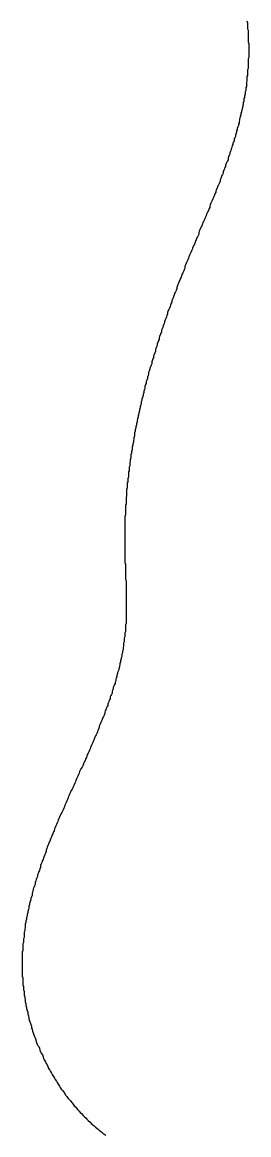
# Model space of a CAD drawing. Header units: millimetres. Extents: x 289 to 9778, y -894 to 6380.
# Drawn here: x 7083.97 to 7087.68, y 804.31 to 822.52 of the extents above; entities that cross this region are included whole.
import ezdxf

# ---------------------------------------------------------------- set-up
doc = ezdxf.new("R2010")
doc.units = ezdxf.units.MM
doc.layers.add('DRAW', color=7, linetype='Continuous')

msp = doc.modelspace()

# ---------------------------------------------------------------- linework, layer by layer
at = {"layer": 'DRAW'}
msp.add_polyline3d([(7087.65, 822.538, 0), (7087.66, 822.508, 0), (7087.66, 822.488, 0), (7087.66, 822.458, 0), (7087.66, 822.438, 0), (7087.66, 822.408, 0), (7087.67, 822.388, 0), (7087.67, 822.368, 0), (7087.67, 822.338, 0), (7087.67, 822.318, 0), (7087.67, 822.288, 0), (7087.67, 822.268, 0), (7087.67, 822.238, 0), (7087.67, 822.218, 0), (7087.67, 822.198, 0), (7087.68, 822.168, 0), (7087.68, 822.148, 0), (7087.68, 822.128, 0), (7087.68, 822.098, 0), (7087.68, 822.078, 0), (7087.68, 822.058, 0), (7087.68, 822.028, 0), (7087.68, 822.008, 0), (7087.68, 821.988, 0), (7087.68, 821.968, 0), (7087.68, 821.938, 0), (7087.67, 821.918, 0), (7087.67, 821.898, 0), (7087.67, 821.868, 0), (7087.67, 821.848, 0), (7087.67, 821.828, 0), (7087.67, 821.808, 0), (7087.67, 821.778, 0), (7087.67, 821.758, 0), (7087.66, 821.738, 0), (7087.66, 821.718, 0), (7087.66, 821.688, 0), (7087.66, 821.668, 0), (7087.66, 821.648, 0), (7087.65, 821.628, 0), (7087.65, 821.598, 0), (7087.65, 821.578, 0), (7087.65, 821.558, 0), (7087.64, 821.538, 0), (7087.64, 821.518, 0), (7087.64, 821.488, 0), (7087.64, 821.468, 0), (7087.63, 821.448, 0), (7087.63, 821.428, 0), (7087.63, 821.398, 0), (7087.62, 821.378, 0), (7087.62, 821.358, 0), (7087.62, 821.338, 0), (7087.61, 821.308, 0), (7087.61, 821.288, 0), (7087.6, 821.268, 0), (7087.6, 821.248, 0), (7087.6, 821.228, 0), (7087.59, 821.198, 0), (7087.59, 821.178, 0), (7087.58, 821.158, 0), (7087.58, 821.138, 0), (7087.57, 821.108, 0), (7087.57, 821.088, 0), (7087.56, 821.068, 0), (7087.56, 821.048, 0), (7087.55, 821.028, 0), (7087.55, 820.998, 0), (7087.54, 820.978, 0), (7087.54, 820.958, 0), (7087.53, 820.938, 0), (7087.53, 820.918, 0), (7087.52, 820.888, 0), (7087.52, 820.868, 0), (7087.51, 820.848, 0), (7087.51, 820.828, 0), (7087.5, 820.808, 0), (7087.49, 820.778, 0), (7087.49, 820.758, 0), (7087.48, 820.738, 0), (7087.48, 820.718, 0), (7087.47, 820.688, 0), (7087.46, 820.668, 0), (7087.46, 820.648, 0), (7087.45, 820.628, 0), (7087.44, 820.608, 0), (7087.44, 820.578, 0), (7087.43, 820.558, 0), (7087.42, 820.538, 0), (7087.42, 820.518, 0), (7087.41, 820.498, 0), (7087.4, 820.468, 0), (7087.39, 820.448, 0), (7087.39, 820.428, 0), (7087.38, 820.408, 0), (7087.37, 820.378, 0), (7087.37, 820.358, 0), (7087.36, 820.338, 0), (7087.35, 820.318, 0), (7087.34, 820.298, 0), (7087.34, 820.268, 0), (7087.33, 820.248, 0), (7087.32, 820.228, 0), (7087.31, 820.208, 0), (7087.3, 820.178, 0), (7087.3, 820.158, 0), (7087.29, 820.138, 0), (7087.28, 820.118, 0), (7087.27, 820.098, 0), (7087.26, 820.068, 0), (7087.26, 820.048, 0), (7087.25, 820.028, 0), (7087.24, 820.008, 0), (7087.23, 819.978, 0), (7087.22, 819.958, 0), (7087.21, 819.938, 0), (7087.21, 819.918, 0), (7087.2, 819.888, 0), (7087.19, 819.868, 0), (7087.18, 819.848, 0), (7087.17, 819.828, 0), (7087.16, 819.808, 0), (7087.15, 819.778, 0), (7087.14, 819.758, 0), (7087.14, 819.738, 0), (7087.13, 819.718, 0), (7087.12, 819.688, 0), (7087.11, 819.668, 0), (7087.1, 819.648, 0), (7087.09, 819.628, 0), (7087.08, 819.598, 0), (7087.07, 819.578, 0), (7087.06, 819.558, 0), (7087.05, 819.528, 0), (7087.04, 819.508, 0), (7087.04, 819.488, 0), (7087.03, 819.468, 0), (7087.02, 819.438, 0), (7087.01, 819.418, 0), (7087, 819.398, 0), (7086.99, 819.378, 0), (7086.98, 819.348, 0), (7086.97, 819.328, 0), (7086.96, 819.308, 0), (7086.95, 819.278, 0), (7086.94, 819.258, 0), (7086.93, 819.238, 0), (7086.92, 819.218, 0), (7086.91, 819.188, 0), (7086.9, 819.168, 0), (7086.89, 819.148, 0), (7086.88, 819.118, 0), (7086.87, 819.098, 0), (7086.86, 819.078, 0), (7086.86, 819.048, 0), (7086.85, 819.028, 0), (7086.84, 819.008, 0), (7086.83, 818.988, 0), (7086.82, 818.958, 0), (7086.81, 818.938, 0), (7086.8, 818.918, 0), (7086.79, 818.888, 0), (7086.78, 818.868, 0), (7086.77, 818.848, 0), (7086.76, 818.818, 0), (7086.75, 818.798, 0), (7086.74, 818.778, 0), (7086.73, 818.748, 0), (7086.72, 818.728, 0), (7086.71, 818.708, 0), (7086.7, 818.678, 0), (7086.69, 818.658, 0), (7086.68, 818.628, 0), (7086.67, 818.608, 0), (7086.66, 818.588, 0), (7086.65, 818.558, 0), (7086.64, 818.538, 0), (7086.63, 818.518, 0), (7086.63, 818.488, 0), (7086.62, 818.468, 0), (7086.61, 818.438, 0), (7086.6, 818.418, 0), (7086.59, 818.398, 0), (7086.58, 818.368, 0), (7086.57, 818.348, 0), (7086.56, 818.328, 0), (7086.55, 818.298, 0), (7086.54, 818.278, 0), (7086.53, 818.248, 0), (7086.52, 818.228, 0), (7086.51, 818.208, 0), (7086.5, 818.178, 0), (7086.5, 818.158, 0), (7086.49, 818.128, 0), (7086.48, 818.108, 0), (7086.47, 818.088, 0), (7086.46, 818.058, 0), (7086.45, 818.038, 0), (7086.44, 818.008, 0), (7086.43, 817.988, 0), (7086.42, 817.958, 0), (7086.42, 817.938, 0), (7086.41, 817.918, 0), (7086.4, 817.888, 0), (7086.39, 817.868, 0), (7086.38, 817.838, 0), (7086.37, 817.818, 0), (7086.36, 817.798, 0), (7086.35, 817.768, 0), (7086.35, 817.748, 0), (7086.34, 817.718, 0), (7086.33, 817.698, 0), (7086.32, 817.668, 0), (7086.31, 817.648, 0), (7086.3, 817.618, 0), (7086.3, 817.598, 0), (7086.29, 817.578, 0), (7086.28, 817.548, 0), (7086.27, 817.528, 0), (7086.26, 817.498, 0), (7086.25, 817.478, 0), (7086.25, 817.448, 0), (7086.24, 817.428, 0), (7086.23, 817.398, 0), (7086.22, 817.378, 0), (7086.21, 817.358, 0), (7086.21, 817.328, 0), (7086.2, 817.308, 0), (7086.19, 817.278, 0), (7086.18, 817.258, 0), (7086.18, 817.228, 0), (7086.17, 817.208, 0), (7086.16, 817.178, 0), (7086.15, 817.158, 0), (7086.15, 817.128, 0), (7086.14, 817.108, 0), (7086.13, 817.078, 0), (7086.12, 817.058, 0), (7086.12, 817.028, 0), (7086.11, 817.008, 0), (7086.1, 816.978, 0), (7086.09, 816.958, 0), (7086.09, 816.928, 0), (7086.08, 816.908, 0), (7086.07, 816.878, 0), (7086.06, 816.858, 0), (7086.06, 816.838, 0), (7086.05, 816.808, 0), (7086.04, 816.788, 0), (7086.04, 816.758, 0), (7086.03, 816.738, 0), (7086.02, 816.708, 0), (7086.02, 816.688, 0), (7086.01, 816.658, 0), (7086, 816.638, 0), (7086, 816.608, 0), (7085.99, 816.588, 0), (7085.98, 816.558, 0), (7085.98, 816.528, 0), (7085.97, 816.508, 0), (7085.96, 816.478, 0), (7085.96, 816.458, 0), (7085.95, 816.428, 0), (7085.95, 816.408, 0), (7085.94, 816.378, 0), (7085.93, 816.358, 0), (7085.93, 816.328, 0), (7085.92, 816.308, 0), (7085.92, 816.278, 0), (7085.91, 816.258, 0), (7085.9, 816.228, 0), (7085.9, 816.208, 0), (7085.89, 816.178, 0), (7085.89, 816.158, 0), (7085.88, 816.128, 0), (7085.88, 816.108, 0), (7085.87, 816.078, 0), (7085.87, 816.058, 0), (7085.86, 816.028, 0), (7085.85, 815.998, 0), (7085.85, 815.978, 0), (7085.84, 815.948, 0), (7085.84, 815.928, 0), (7085.83, 815.898, 0), (7085.83, 815.878, 0), (7085.82, 815.848, 0), (7085.82, 815.828, 0), (7085.81, 815.798, 0), (7085.81, 815.778, 0), (7085.81, 815.748, 0), (7085.8, 815.718, 0), (7085.8, 815.698, 0), (7085.79, 815.668, 0), (7085.79, 815.648, 0), (7085.78, 815.618, 0), (7085.78, 815.598, 0), (7085.77, 815.568, 0), (7085.77, 815.538, 0), (7085.77, 815.518, 0), (7085.76, 815.488, 0), (7085.76, 815.468, 0), (7085.75, 815.438, 0), (7085.75, 815.418, 0), (7085.75, 815.388, 0), (7085.74, 815.358, 0), (7085.74, 815.338, 0), (7085.73, 815.308, 0), (7085.73, 815.288, 0), (7085.73, 815.258, 0), (7085.72, 815.238, 0), (7085.72, 815.208, 0), (7085.72, 815.178, 0), (7085.71, 815.158, 0), (7085.71, 815.128, 0), (7085.71, 815.108, 0), (7085.71, 815.078, 0), (7085.7, 815.048, 0), (7085.7, 815.028, 0), (7085.7, 814.998, 0), (7085.69, 814.978, 0), (7085.69, 814.948, 0), (7085.69, 814.918, 0), (7085.69, 814.898, 0), (7085.68, 814.868, 0), (7085.68, 814.848, 0), (7085.68, 814.818, 0), (7085.68, 814.788, 0), (7085.68, 814.768, 0), (7085.67, 814.738, 0), (7085.67, 814.718, 0), (7085.67, 814.688, 0), (7085.67, 814.658, 0), (7085.67, 814.638, 0), (7085.66, 814.608, 0), (7085.66, 814.588, 0), (7085.66, 814.558, 0), (7085.66, 814.528, 0), (7085.66, 814.508, 0), (7085.66, 814.478, 0), (7085.66, 814.458, 0), (7085.65, 814.428, 0), (7085.65, 814.398, 0), (7085.65, 814.378, 0), (7085.65, 814.348, 0), (7085.65, 814.318, 0), (7085.65, 814.298, 0), (7085.65, 814.268, 0), (7085.65, 814.248, 0), (7085.65, 814.218, 0), (7085.65, 814.188, 0), (7085.65, 814.168, 0), (7085.65, 814.138, 0), (7085.65, 814.108, 0), (7085.65, 814.088, 0), (7085.65, 814.058, 0), (7085.65, 814.038, 0), (7085.65, 814.008, 0), (7085.65, 813.978, 0), (7085.65, 813.958, 0), (7085.65, 813.928, 0), (7085.65, 813.908, 0), (7085.65, 813.878, 0), (7085.65, 813.848, 0), (7085.65, 813.828, 0), (7085.65, 813.798, 0), (7085.65, 813.778, 0), (7085.65, 813.748, 0), (7085.65, 813.728, 0), (7085.65, 813.698, 0), (7085.65, 813.678, 0), (7085.66, 813.648, 0), (7085.66, 813.618, 0), (7085.66, 813.598, 0), (7085.66, 813.568, 0), (7085.66, 813.548, 0), (7085.66, 813.518, 0), (7085.66, 813.498, 0), (7085.66, 813.478, 0), (7085.66, 813.448, 0), (7085.66, 813.428, 0), (7085.66, 813.398, 0), (7085.67, 813.378, 0), (7085.67, 813.348, 0), (7085.67, 813.328, 0), (7085.67, 813.298, 0), (7085.67, 813.278, 0), (7085.67, 813.258, 0), (7085.67, 813.228, 0), (7085.67, 813.208, 0), (7085.67, 813.178, 0), (7085.67, 813.158, 0), (7085.67, 813.138, 0), (7085.67, 813.108, 0), (7085.67, 813.088, 0), (7085.67, 813.068, 0), (7085.67, 813.038, 0), (7085.67, 813.018, 0), (7085.67, 812.998, 0), (7085.67, 812.968, 0), (7085.67, 812.948, 0), (7085.67, 812.928, 0), (7085.67, 812.898, 0), (7085.67, 812.878, 0), (7085.67, 812.858, 0), (7085.67, 812.838, 0), (7085.67, 812.808, 0), (7085.67, 812.788, 0), (7085.67, 812.768, 0), (7085.67, 812.748, 0), (7085.67, 812.718, 0), (7085.67, 812.698, 0), (7085.67, 812.678, 0), (7085.66, 812.658, 0), (7085.66, 812.638, 0), (7085.66, 812.608, 0), (7085.66, 812.588, 0), (7085.66, 812.568, 0), (7085.66, 812.548, 0), (7085.65, 812.528, 0), (7085.65, 812.508, 0), (7085.65, 812.478, 0), (7085.65, 812.458, 0), (7085.64, 812.438, 0), (7085.64, 812.418, 0), (7085.64, 812.398, 0), (7085.64, 812.378, 0), (7085.63, 812.358, 0), (7085.63, 812.328, 0), (7085.63, 812.308, 0), (7085.62, 812.288, 0), (7085.62, 812.268, 0), (7085.62, 812.248, 0), (7085.61, 812.228, 0), (7085.61, 812.198, 0), (7085.6, 812.178, 0), (7085.6, 812.158, 0), (7085.6, 812.138, 0), (7085.59, 812.118, 0), (7085.59, 812.098, 0), (7085.58, 812.068, 0), (7085.58, 812.048, 0), (7085.57, 812.028, 0), (7085.57, 812.008, 0), (7085.56, 811.988, 0), (7085.56, 811.968, 0), (7085.55, 811.938, 0), (7085.55, 811.918, 0), (7085.54, 811.898, 0), (7085.53, 811.878, 0), (7085.53, 811.858, 0), (7085.52, 811.828, 0), (7085.52, 811.808, 0), (7085.51, 811.788, 0), (7085.5, 811.768, 0), (7085.5, 811.738, 0), (7085.49, 811.718, 0), (7085.49, 811.698, 0), (7085.48, 811.678, 0), (7085.47, 811.658, 0), (7085.46, 811.628, 0), (7085.46, 811.608, 0), (7085.45, 811.588, 0), (7085.44, 811.568, 0), (7085.44, 811.538, 0), (7085.43, 811.518, 0), (7085.42, 811.498, 0), (7085.41, 811.478, 0), (7085.41, 811.448, 0), (7085.4, 811.428, 0), (7085.39, 811.408, 0), (7085.38, 811.388, 0), (7085.37, 811.358, 0), (7085.37, 811.338, 0), (7085.36, 811.318, 0), (7085.35, 811.298, 0), (7085.34, 811.268, 0), (7085.33, 811.248, 0), (7085.32, 811.228, 0), (7085.32, 811.208, 0), (7085.31, 811.178, 0), (7085.3, 811.158, 0), (7085.29, 811.138, 0), (7085.28, 811.108, 0), (7085.27, 811.088, 0), (7085.26, 811.068, 0), (7085.25, 811.048, 0), (7085.24, 811.018, 0), (7085.23, 810.998, 0), (7085.23, 810.978, 0), (7085.22, 810.948, 0), (7085.21, 810.928, 0), (7085.2, 810.908, 0), (7085.19, 810.878, 0), (7085.18, 810.858, 0), (7085.17, 810.838, 0), (7085.16, 810.818, 0), (7085.15, 810.788, 0), (7085.14, 810.768, 0), (7085.13, 810.748, 0), (7085.12, 810.718, 0), (7085.11, 810.698, 0), (7085.1, 810.678, 0), (7085.09, 810.648, 0), (7085.08, 810.628, 0), (7085.07, 810.608, 0), (7085.06, 810.578, 0), (7085.05, 810.558, 0), (7085.04, 810.538, 0), (7085.03, 810.508, 0), (7085.02, 810.488, 0), (7085.01, 810.468, 0), (7085, 810.438, 0), (7084.99, 810.418, 0), (7084.98, 810.398, 0), (7084.97, 810.368, 0), (7084.96, 810.348, 0), (7084.95, 810.328, 0), (7084.93, 810.298, 0), (7084.92, 810.278, 0), (7084.91, 810.258, 0), (7084.9, 810.228, 0), (7084.89, 810.208, 0), (7084.88, 810.178, 0), (7084.87, 810.158, 0), (7084.86, 810.138, 0), (7084.85, 810.108, 0), (7084.84, 810.088, 0), (7084.83, 810.068, 0), (7084.82, 810.038, 0), (7084.81, 810.018, 0), (7084.8, 809.988, 0), (7084.79, 809.968, 0), (7084.77, 809.948, 0), (7084.76, 809.918, 0), (7084.75, 809.898, 0), (7084.74, 809.868, 0), (7084.73, 809.848, 0), (7084.72, 809.828, 0), (7084.71, 809.798, 0), (7084.7, 809.778, 0), (7084.69, 809.748, 0), (7084.68, 809.728, 0), (7084.67, 809.708, 0), (7084.66, 809.678, 0), (7084.65, 809.658, 0), (7084.64, 809.628, 0), (7084.63, 809.608, 0), (7084.62, 809.588, 0), (7084.6, 809.558, 0), (7084.59, 809.538, 0), (7084.58, 809.508, 0), (7084.57, 809.488, 0), (7084.56, 809.458, 0), (7084.55, 809.438, 0), (7084.54, 809.418, 0), (7084.53, 809.388, 0), (7084.52, 809.368, 0), (7084.51, 809.338, 0), (7084.5, 809.318, 0), (7084.49, 809.288, 0), (7084.48, 809.268, 0), (7084.47, 809.238, 0), (7084.46, 809.218, 0), (7084.45, 809.188, 0), (7084.44, 809.168, 0), (7084.43, 809.148, 0), (7084.42, 809.118, 0), (7084.41, 809.098, 0), (7084.4, 809.068, 0), (7084.39, 809.048, 0), (7084.38, 809.018, 0), (7084.37, 808.998, 0), (7084.36, 808.968, 0), (7084.36, 808.948, 0), (7084.35, 808.918, 0), (7084.34, 808.898, 0), (7084.33, 808.868, 0), (7084.32, 808.848, 0), (7084.31, 808.818, 0), (7084.3, 808.798, 0), (7084.29, 808.768, 0), (7084.28, 808.748, 0), (7084.27, 808.718, 0), (7084.27, 808.688, 0), (7084.26, 808.668, 0), (7084.25, 808.638, 0), (7084.24, 808.618, 0), (7084.23, 808.588, 0), (7084.22, 808.568, 0), (7084.22, 808.538, 0), (7084.21, 808.518, 0), (7084.2, 808.488, 0), (7084.19, 808.468, 0), (7084.18, 808.438, 0), (7084.18, 808.408, 0), (7084.17, 808.388, 0), (7084.16, 808.358, 0), (7084.15, 808.338, 0), (7084.15, 808.308, 0), (7084.14, 808.288, 0), (7084.13, 808.258, 0), (7084.13, 808.228, 0), (7084.12, 808.208, 0), (7084.11, 808.178, 0), (7084.11, 808.158, 0), (7084.1, 808.128, 0), (7084.09, 808.098, 0), (7084.09, 808.078, 0), (7084.08, 808.048, 0), (7084.08, 808.018, 0), (7084.07, 807.998, 0), (7084.06, 807.968, 0), (7084.06, 807.948, 0), (7084.05, 807.918, 0), (7084.05, 807.888, 0), (7084.04, 807.868, 0), (7084.04, 807.838, 0), (7084.03, 807.808, 0), (7084.03, 807.788, 0), (7084.02, 807.758, 0), (7084.02, 807.728, 0), (7084.02, 807.708, 0), (7084.01, 807.678, 0), (7084.01, 807.648, 0), (7084, 807.628, 0), (7084, 807.598, 0), (7084, 807.568, 0), (7084, 807.538, 0), (7083.99, 807.518, 0), (7083.99, 807.488, 0), (7083.99, 807.458, 0), (7083.98, 807.438, 0), (7083.98, 807.408, 0), (7083.98, 807.378, 0), (7083.98, 807.348, 0), (7083.98, 807.328, 0), (7083.97, 807.298, 0), (7083.97, 807.268, 0), (7083.97, 807.238, 0), (7083.97, 807.218, 0), (7083.97, 807.188, 0), (7083.97, 807.158, 0), (7083.97, 807.128, 0), (7083.97, 807.108, 0), (7083.97, 807.078, 0), (7083.97, 807.048, 0), (7083.97, 807.018, 0), (7083.97, 806.998, 0), (7083.97, 806.968, 0), (7083.97, 806.938, 0), (7083.97, 806.908, 0), (7083.98, 806.878, 0), (7083.98, 806.858, 0), (7083.98, 806.828, 0), (7083.98, 806.798, 0), (7083.98, 806.768, 0), (7083.99, 806.738, 0), (7083.99, 806.718, 0), (7083.99, 806.688, 0), (7084, 806.658, 0), (7084, 806.628, 0), (7084, 806.598, 0), (7084.01, 806.568, 0), (7084.01, 806.548, 0), (7084.02, 806.518, 0), (7084.02, 806.488, 0), (7084.03, 806.458, 0), (7084.03, 806.428, 0), (7084.04, 806.398, 0), (7084.04, 806.378, 0), (7084.05, 806.348, 0), (7084.06, 806.318, 0), (7084.06, 806.288, 0), (7084.07, 806.258, 0), (7084.08, 806.228, 0), (7084.08, 806.208, 0), (7084.09, 806.178, 0), (7084.1, 806.148, 0), (7084.11, 806.118, 0), (7084.12, 806.088, 0), (7084.12, 806.058, 0), (7084.13, 806.038, 0), (7084.14, 806.008, 0), (7084.15, 805.978, 0), (7084.16, 805.948, 0), (7084.17, 805.918, 0), (7084.18, 805.898, 0), (7084.19, 805.868, 0), (7084.2, 805.838, 0), (7084.21, 805.808, 0), (7084.22, 805.778, 0), (7084.24, 805.758, 0), (7084.25, 805.728, 0), (7084.26, 805.698, 0), (7084.27, 805.668, 0), (7084.28, 805.648, 0), (7084.3, 805.618, 0), (7084.31, 805.588, 0), (7084.32, 805.558, 0), (7084.33, 805.538, 0), (7084.35, 805.508, 0), (7084.36, 805.478, 0), (7084.38, 805.458, 0), (7084.39, 805.428, 0), (7084.4, 805.398, 0), (7084.42, 805.368, 0), (7084.43, 805.348, 0), (7084.45, 805.318, 0), (7084.46, 805.298, 0), (7084.48, 805.268, 0), (7084.5, 805.238, 0), (7084.51, 805.218, 0), (7084.53, 805.188, 0), (7084.54, 805.168, 0), (7084.56, 805.138, 0), (7084.58, 805.108, 0), (7084.59, 805.088, 0), (7084.61, 805.058, 0), (7084.63, 805.038, 0), (7084.65, 805.008, 0), (7084.67, 804.988, 0), (7084.68, 804.958, 0), (7084.7, 804.938, 0), (7084.72, 804.908, 0), (7084.74, 804.888, 0), (7084.76, 804.868, 0), (7084.78, 804.838, 0), (7084.8, 804.818, 0), (7084.82, 804.788, 0), (7084.84, 804.768, 0), (7084.86, 804.748, 0), (7084.88, 804.718, 0), (7084.9, 804.698, 0), (7084.92, 804.678, 0), (7084.94, 804.658, 0), (7084.97, 804.628, 0), (7084.99, 804.608, 0), (7085.01, 804.588, 0), (7085.03, 804.568, 0), (7085.05, 804.548, 0), (7085.08, 804.518, 0), (7085.1, 804.498, 0), (7085.12, 804.478, 0), (7085.15, 804.458, 0), (7085.17, 804.438, 0), (7085.19, 804.418, 0), (7085.22, 804.398, 0), (7085.24, 804.378, 0), (7085.27, 804.358, 0), (7085.29, 804.338, 0), (7085.32, 804.318, 0), (7085.34, 804.298, 0)], dxfattribs=at)

doc.saveas('drawing.dxf')
